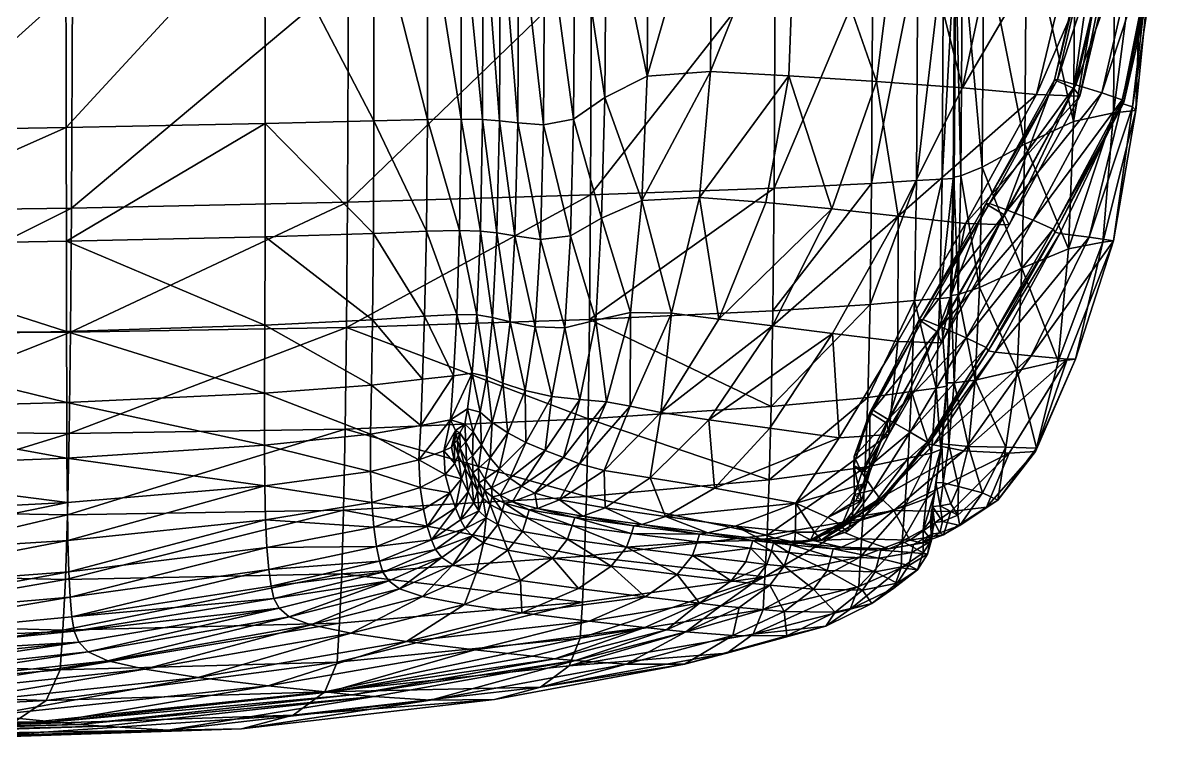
# Model space of a CAD drawing. Header units: centimetres. Extents: x -906 to 906, y -348 to 348.
# Drawn here: x 847.5 to 905.5, y -330 to -294 of the extents above; entities that cross this region are included whole.
import ezdxf

# ---------------------------------------------------------------- set-up
doc = ezdxf.new("R2010")
doc.units = ezdxf.units.CM
doc.layers.add('fabric', color=7, linetype='Continuous', true_color=0x068771)

msp = doc.modelspace()

# ---------------------------------------------------------------- meshes
at = {"layer": 'fabric', "color": 46, "true_color": 0x876e08}
mesh = msp.add_polyface(dxfattribs=at)
corners = [(876.136, -270.522, 161.719), (876.097, -291.143, 161.598), (885.324, -290.783, 159.769), (863.922, -271.325, 163.264), (863.88, -291.616, 163.13), (885.364, -269.985, 159.875), (890.233, -290.541, 158.308), (890.273, -269.618, 158.4), (892.499, -290.394, 156.907), (892.542, -269.387, 156.987), (893.801, -290.317, 155.262), (849.958, -303.292, 163.414), (863.837, -302.983, 162.85), (890.179, -302.046, 158.113), (892.436, -301.905, 156.734), (885.278, -302.277, 159.55), (894.364, -290.283, 153.809), (893.728, -301.834, 155.109), (876.053, -302.617, 161.345), (869.541, -298.812, -295.678), (870.619, -298.837, -295.138), (870.516, -304.438, -295.063), (867.849, -298.832, -296.098), (869.464, -304.409, -295.591), (867.86, -288.124, -296.136), (869.567, -288.079, -295.712), (870.66, -288.077, -295.166), (865.157, -298.905, -296.428), (867.801, -304.449, -296.001), (859.695, -299.035, -296.699), (865.136, -304.554, -296.321), (859.683, -288.403, -296.748), (865.155, -288.226, -296.471), (873.688, -299.106, -291.943), (875.2, -298.822, -289.799), (875.039, -304.681, -289.789), (872.393, -298.994, -293.437), (873.536, -304.856, -291.92), (872.454, -288.145, -293.449), (873.756, -288.205, -291.948), (875.273, -287.872, -289.797), (871.47, -298.901, -294.446), (872.253, -304.683, -293.397), (871.346, -304.536, -294.388), (871.522, -288.101, -294.467), (882.074, -296.423, -269.189), (881.527, -302.751, -269.193), (878.631, -302.896, -280.741), (878.896, -296.654, -280.738), (882.16, -285.349, -269.182), (878.978, -285.624, -280.732), (886.433, -285.515, -244.967), (886.013, -296.646, -244.979), (884.854, -303.009, -244.991), (876.77, -297.729, -286.836), (876.602, -303.783, -286.834), (876.848, -286.739, -286.831), (890.42, -296.929, -200.901), (894.754, -297.248, -144.418), (891.514, -303.686, -144.479), (888.173, -303.329, -200.935), (891.834, -285.722, -200.875)]
mesh.append_faces([[corners[k] for k in face] for face in [(0, 1, 2), (3, 4, 1), (5, 2, 6), (7, 6, 8), (9, 8, 10), (11, 12, 4), (13, 14, 8), (8, 6, 13), (15, 13, 6), (6, 2, 15), (16, 10, 17), (14, 17, 10), (10, 8, 14), (18, 15, 2), (2, 1, 18), (12, 18, 1), (1, 4, 12), (19, 20, 21), (22, 19, 23), (19, 22, 24), (24, 25, 19), (20, 19, 25), (25, 26, 20), (27, 22, 28), (29, 27, 30), (27, 29, 31), (31, 32, 27), (22, 27, 32), (32, 24, 22), (33, 34, 35), (36, 33, 37), (33, 36, 38), (38, 39, 33), (34, 33, 39), (39, 40, 34), (41, 36, 42), (20, 41, 43), (41, 20, 26), (26, 44, 41), (36, 41, 44), (44, 38, 36), (45, 46, 47), (47, 48, 45), (49, 45, 48), (48, 50, 49), (45, 49, 51), (51, 52, 45), (46, 45, 52), (52, 53, 46), (54, 48, 47), (47, 55, 54), (34, 54, 55), (54, 34, 40), (40, 56, 54), (48, 54, 56), (56, 50, 48), (57, 58, 59), (59, 60, 57), (52, 57, 60), (60, 53, 52), (57, 52, 51), (51, 61, 57), (58, 57, 61)]], dxfattribs={"vtx2": -1, "color": 46})
mesh = msp.add_polyface(dxfattribs=at)
corners = [(893.846, -269.258, 155.328), (893.801, -290.317, 155.262), (894.364, -290.283, 153.809), (893.728, -301.834, 155.109), (894.284, -301.802, 153.672), (902.337, -298.499, 113.76), (900.332, -298.934, 137.416), (900.081, -305.339, 137.284), (903.466, -298.384, 80.017), (901.803, -305.001, 113.691), (903.867, -286.798, 80.025), (902.425, -286.908, 113.787), (900.42, -287.357, 137.477), (903.287, -298.202, 39.132), (902.336, -304.924, 79.985), (902.763, -298.038, 4.673), (901.119, -304.741, 39.086), (905.054, -286.529, 4.714), (904.631, -286.653, 39.152), (891.834, -285.722, -200.875), (897.16, -285.955, -144.38), (894.754, -297.248, -144.418), (898.472, -297.579, -82.998), (901.207, -286.194, -82.953), (903.36, -286.27, -34.467), (900.645, -297.67, -34.512), (894.904, -304.054, -83.073), (891.514, -303.686, -144.479), (897.883, -300.077, 148.039), (897.968, -288.522, 148.133), (895.827, -289.69, 151.263), (895.744, -301.222, 151.143), (894.411, -269.195, 153.865), (894.417, -290.261, 152.985), (894.463, -269.164, 153.037), (894.399, -290.225, 152.577), (894.334, -301.777, 152.853), (894.316, -301.738, 152.446), (894.445, -269.125, 152.629), (894.753, -290.146, 152.374), (894.671, -301.664, 152.244), (899.312, -304.343, -13.428), (902.778, -297.854, -13.345), (902.854, -297.978, -9.793), (905.476, -286.483, -9.746), (905.412, -286.4, -13.299), (899.401, -304.498, -9.877), (897.098, -304.132, -34.593), (900.343, -297.271, -16.834), (903.002, -286.011, -16.793), (901.976, -285.725, -15.253), (899.369, -296.838, -15.291), (896.848, -303.616, -16.913), (895.924, -303.07, -15.368), (899.528, -296.827, -15.213), (902.122, -285.717, -15.172), (903.052, -285.894, -15.457), (900.448, -297.095, -15.503), (896.097, -303.056, -15.293), (897.007, -303.392, -15.588), (901.753, -297.498, -15.064), (904.377, -286.163, -15.018), (898.297, -303.898, -15.149)]
mesh.append_faces([[corners[k] for k in face] for face in [(0, 1, 2), (3, 4, 2), (5, 6, 7), (8, 5, 9), (5, 8, 10), (10, 11, 5), (6, 5, 11), (11, 12, 6), (13, 8, 14), (15, 13, 16), (13, 15, 17), (17, 18, 13), (8, 13, 18), (18, 10, 8), (19, 20, 21), (22, 23, 24), (24, 25, 22), (26, 22, 25), (27, 21, 22), (23, 22, 21), (21, 20, 23), (28, 29, 30), (30, 31, 28), (7, 6, 28), (29, 28, 6), (6, 12, 29), (32, 2, 33), (34, 33, 35), (36, 33, 2), (2, 4, 36), (33, 36, 37), (37, 35, 33), (38, 35, 39), (39, 40, 31), (31, 30, 39), (40, 39, 35), (35, 37, 40), (41, 42, 43), (44, 43, 42), (42, 45, 44), (43, 44, 17), (17, 15, 43), (46, 43, 15), (47, 25, 48), (49, 48, 25), (25, 24, 49), (48, 49, 50), (50, 51, 48), (52, 48, 51), (51, 53, 52), (54, 55, 56), (56, 57, 54), (58, 54, 57), (57, 59, 58), (54, 58, 53), (53, 51, 54), (55, 54, 51), (51, 50, 55), (60, 61, 45), (45, 42, 60), (62, 60, 42), (59, 57, 60), (61, 60, 57), (57, 56, 61)]], dxfattribs={"vtx2": -1, "color": 46})
mesh = msp.add_polyface(dxfattribs=at)
corners = [(803.329, -293.25, 111.476), (807.616, -293.205, 137.132), (807.175, -275.436, 137.086), (810.319, -293.173, 148.38), (810.081, -275.369, 148.37), (812.124, -293.141, 151.221), (829.526, -303.4, 161.606), (829.574, -292.907, 161.857), (823.973, -292.985, 159.624), (823.943, -303.252, 159.414), (829.472, -309.27, 161.149), (837.439, -309.526, 162.503), (837.495, -303.46, 163.009), (837.545, -292.69, 163.288), (849.958, -303.292, 163.414), (863.837, -302.983, 162.85), (849.904, -309.518, 162.891), (863.88, -291.616, 163.13), (850.005, -292.195, 163.703), (818.64, -303.151, 156.642), (818.618, -293.06, 156.807), (814.922, -293.103, 154.124), (814.999, -303.061, 154.002), (818.671, -308.654, 156.324), (823.913, -308.922, 159.025), (849.707, -304.951, -296.807), (859.696, -304.722, -296.58), (859.684, -309.16, -296.376), (849.695, -299.23, -296.941), (849.678, -288.67, -296.998), (859.683, -288.403, -296.748), (859.695, -299.035, -296.699), (836.287, -305.181, -296.989), (836.271, -299.471, -297.135), (836.254, -289.063, -297.198), (820.541, -299.739, -297.261), (820.554, -305.351, -297.11), (806.241, -299.96, -297.121), (806.181, -305.463, -296.98), (806.231, -290.147, -297.174), (820.527, -289.615, -297.326), (797.11, -300.063, -296.518), (796.842, -305.518, -296.403), (808.123, -303.121, 137.1), (804.379, -303.153, 111.485), (805.599, -308.465, 111.446), (799.266, -303.229, 71.26), (810.557, -303.094, 148.302), (808.799, -308.4, 136.993), (812.265, -303.043, 151.115), (810.9, -308.346, 148.131), (811.995, -275.327, 151.238), (813.717, -293.091, 151.658), (815.097, -308.416, 153.755), (814.403, -302.943, 152.205), (814.296, -293.083, 152.295), (814.606, -293.059, 151.434), (814.723, -302.876, 151.357), (814.539, -308.158, 152.029), (813.832, -302.94, 151.564), (813.971, -308.093, 151.394), (814.873, -308.008, 151.218)]
mesh.append_faces([[corners[k] for k in face] for face in [(0, 1, 2), (2, 1, 3), (4, 3, 5), (6, 7, 8), (8, 9, 6), (10, 6, 9), (11, 12, 6), (7, 6, 12), (12, 13, 7), (14, 12, 11), (15, 14, 16), (17, 18, 14), (12, 14, 18), (18, 13, 12), (19, 20, 21), (21, 22, 19), (23, 19, 22), (24, 9, 19), (20, 19, 9), (9, 8, 20), (25, 26, 27), (28, 29, 30), (30, 31, 28), (25, 28, 31), (31, 26, 25), (28, 25, 32), (32, 33, 28), (29, 28, 33), (33, 34, 29), (35, 33, 32), (32, 36, 35), (37, 35, 36), (36, 38, 37), (35, 37, 39), (39, 40, 35), (33, 35, 40), (40, 34, 33), (39, 37, 41), (37, 38, 42), (43, 44, 45), (44, 43, 1), (1, 0, 44), (46, 44, 0), (47, 43, 48), (49, 47, 50), (47, 49, 5), (5, 3, 47), (43, 47, 3), (3, 1, 43), (51, 5, 52), (53, 22, 54), (55, 54, 22), (22, 21, 55), (54, 55, 56), (56, 57, 54), (58, 54, 57), (59, 52, 5), (5, 49, 59), (60, 59, 49), (59, 60, 61), (61, 57, 59), (52, 59, 57), (57, 56, 52)]], dxfattribs={"vtx2": -1, "color": 46})
mesh = msp.add_polyface(dxfattribs=at)
corners = [(900.081, -305.339, 137.284), (901.803, -305.001, 113.691), (902.337, -298.499, 113.76), (902.336, -304.924, 79.985), (903.466, -298.384, 80.017), (901.119, -304.741, 39.086), (903.287, -298.202, 39.132), (899.643, -304.563, 4.597), (902.763, -298.038, 4.673), (898.194, -310.703, 39.009), (894.818, -315.485, 36.186), (893.296, -315.183, 3.27), (896.392, -310.517, 4.475), (900.015, -310.868, 79.928), (897.092, -315.604, 79.176), (900.428, -310.87, 113.572), (899.551, -310.976, 137.063), (898.46, -315.347, 136.801), (898.41, -315.505, 113.44), (900.645, -297.67, -34.512), (897.098, -304.132, -34.593), (894.904, -304.054, -83.073), (898.472, -297.579, -82.998), (891.514, -303.686, -144.479), (893.699, -310.057, -34.725), (897.734, -306.3, 147.846), (897.883, -300.077, 148.039), (895.744, -301.222, 151.143), (895.604, -307.269, 150.906), (897.502, -311.449, 147.525), (895.391, -311.932, 150.515), (896.93, -315.289, 147.088), (895.055, -315.254, 149.929), (894.671, -301.664, 152.244), (894.534, -307.627, 151.996), (894.316, -301.738, 152.446), (894.179, -307.679, 152.201), (894.326, -312.069, 151.591), (894.068, -315.164, 150.954), (902.854, -297.978, -9.793), (899.401, -304.498, -9.877), (899.312, -304.343, -13.428), (892.972, -315.048, -13.842), (895.944, -310.282, -13.564), (896.036, -310.449, -10.014), (893.024, -315.15, -10.494), (900.343, -297.271, -16.834), (896.848, -303.616, -16.913), (893.474, -309.497, -17.046), (895.924, -303.07, -15.368), (892.748, -308.89, -15.425), (896.097, -303.056, -15.293), (897.007, -303.392, -15.588), (893.654, -309.255, -15.722), (892.571, -308.905, -15.498), (902.778, -297.854, -13.345), (898.297, -303.898, -15.149), (901.753, -297.498, -15.064), (894.934, -309.802, -15.284)]
mesh.append_faces([[corners[k] for k in face] for face in [(0, 1, 2), (1, 3, 4), (3, 5, 6), (5, 7, 8), (9, 10, 11), (11, 12, 9), (5, 9, 12), (12, 7, 5), (9, 5, 3), (3, 13, 9), (10, 9, 13), (13, 14, 10), (15, 13, 3), (3, 1, 15), (16, 15, 1), (1, 0, 16), (15, 16, 17), (17, 18, 15), (13, 15, 18), (18, 14, 13), (19, 20, 21), (22, 21, 23), (21, 20, 24), (25, 26, 27), (27, 28, 25), (26, 25, 0), (29, 25, 28), (28, 30, 29), (31, 29, 30), (30, 32, 31), (29, 31, 17), (17, 16, 29), (25, 29, 16), (16, 0, 25), (33, 34, 28), (28, 27, 33), (34, 33, 35), (35, 36, 34), (37, 38, 32), (32, 30, 37), (34, 37, 30), (30, 28, 34), (37, 34, 36), (39, 40, 41), (8, 7, 40), (42, 43, 44), (40, 44, 43), (43, 41, 40), (44, 40, 7), (7, 12, 44), (45, 44, 12), (46, 47, 20), (47, 48, 24), (24, 20, 47), (48, 47, 49), (50, 51, 52), (52, 53, 50), (54, 49, 51), (55, 41, 56), (57, 56, 52), (58, 56, 41), (41, 43, 58), (56, 58, 53), (53, 52, 56)]], dxfattribs={"vtx2": -1, "color": 46})
mesh = msp.add_polyface(dxfattribs=at)
corners = [(849.837, -314.606, 162.048), (863.721, -314.392, 161.526), (863.786, -309.288, 162.343), (849.904, -309.518, 162.891), (863.837, -302.983, 162.85), (875.931, -313.865, 160.15), (876.053, -302.617, 161.345), (869.006, -313.916, -294.896), (869.872, -313.363, -294.589), (869.725, -314.144, -294.368), (869.266, -314.452, -294.576), (868.676, -315.479, -294.598), (869.065, -315.3, -294.375), (867.422, -315.934, -294.787), (867.515, -314.208, -295.226), (869.157, -311.709, -295.213), (867.601, -311.884, -295.579), (870.103, -311.572, -294.769), (864.995, -314.642, -295.477), (859.663, -315.195, -295.667), (859.67, -312.576, -296.076), (865.034, -312.181, -295.86), (865.088, -308.898, -296.136), (859.684, -309.16, -296.376), (859.696, -304.722, -296.58), (865.136, -304.554, -296.321), (867.708, -308.715, -295.833), (867.801, -304.449, -296.001), (869.323, -308.624, -295.441), (869.464, -304.409, -295.591), (870.33, -308.64, -294.934), (870.516, -304.438, -295.063), (869.541, -298.812, -295.678), (867.849, -298.832, -296.098), (865.157, -298.905, -296.428), (859.695, -299.035, -296.699), (871.346, -304.536, -294.388), (870.619, -298.837, -295.138), (871.002, -315.83, -291.732), (870.563, -315.203, -293.083), (871.112, -314.063, -293.184), (870.505, -313.535, -294.066), (870.147, -314.517, -293.916), (870.837, -311.738, -294.169), (871.126, -308.777, -294.286), (869.292, -314.639, -294.298), (869.2, -315.074, -294.076), (869.489, -314.572, -294.072), (869.365, -314.954, -293.887), (869.781, -315.035, -293.658), (870.113, -315.729, -292.887), (869.501, -315.342, -293.503)]
mesh.append_faces([[corners[k] for k in face] for face in [(0, 1, 2), (3, 2, 4), (2, 1, 5), (6, 4, 2), (7, 8, 9), (9, 10, 7), (11, 7, 10), (10, 12, 11), (7, 11, 13), (13, 14, 7), (15, 7, 14), (14, 16, 15), (7, 15, 17), (17, 8, 7), (18, 14, 13), (18, 19, 20), (20, 21, 18), (14, 18, 21), (21, 16, 14), (22, 23, 24), (24, 25, 22), (26, 22, 25), (25, 27, 26), (22, 26, 16), (16, 21, 22), (23, 22, 21), (21, 20, 23), (28, 26, 27), (27, 29, 28), (30, 28, 29), (29, 31, 30), (28, 30, 17), (17, 15, 28), (26, 28, 15), (15, 16, 26), (31, 29, 32), (29, 27, 33), (27, 25, 34), (25, 24, 35), (36, 31, 37), (38, 39, 40), (41, 40, 39), (39, 42, 41), (8, 41, 42), (42, 9, 8), (41, 8, 17), (17, 43, 41), (40, 41, 43), (44, 30, 31), (31, 36, 44), (30, 44, 43), (43, 17, 30), (45, 46, 12), (12, 10, 45), (47, 45, 10), (10, 9, 47), (45, 47, 48), (48, 46, 45), (49, 47, 9), (9, 42, 49), (50, 49, 42), (47, 49, 51), (51, 48, 47)]], dxfattribs={"vtx2": -1, "color": 46})
mesh = msp.add_polyface(dxfattribs=at)
corners = [(885.032, -316.942, 157.387), (885.131, -313.257, 158.507), (875.931, -313.865, 160.15), (876, -308.878, 160.887), (885.216, -308.443, 159.151), (863.786, -309.288, 162.343), (890.101, -308.133, 157.758), (889.989, -312.803, 157.184), (890.179, -302.046, 158.113), (885.278, -302.277, 159.55), (876.053, -302.617, 161.345), (875.039, -304.681, -289.789), (873.536, -304.856, -291.92), (873.688, -299.106, -291.943), (872.253, -304.683, -293.397), (872.393, -298.994, -293.437), (871.346, -304.536, -294.388), (871.47, -298.901, -294.446), (876.602, -303.783, -286.834), (875.2, -298.822, -289.799), (875.49, -316.13, -269.205), (874.698, -315.807, -280.745), (876.86, -313.013, -280.744), (878.046, -313.242, -269.201), (879.584, -313.555, -245.029), (876.74, -316.463, -245.056), (873.769, -315.458, -286.818), (872.803, -315.057, -289.733), (874.106, -312.752, -289.748), (875.508, -312.895, -286.822), (876.317, -308.921, -286.829), (874.762, -309.308, -289.769), (878.062, -308.529, -280.742), (878.631, -302.896, -280.741), (880.122, -308.57, -269.197), (881.527, -302.751, -269.193), (882.5, -308.858, -245.007), (884.854, -303.009, -244.991), (871.112, -314.063, -293.184), (871.898, -314.582, -291.797), (871.002, -315.83, -291.732), (871.635, -312.073, -293.246), (872.769, -312.445, -291.831), (870.837, -311.738, -294.169), (872.008, -308.994, -293.325), (871.126, -308.777, -294.286), (873.273, -309.252, -291.877), (888.544, -314.834, -78.031), (885.058, -314.346, -143.374), (888.208, -309.587, -144.573), (881.997, -313.921, -201.063), (879.042, -316.842, -201.161), (885.203, -309.205, -200.989), (888.173, -303.329, -200.935)]
mesh.append_faces([[corners[k] for k in face] for face in [(0, 1, 2), (3, 2, 1), (1, 4, 3), (2, 3, 5), (6, 4, 1), (7, 1, 0), (8, 9, 4), (5, 3, 10), (9, 10, 3), (3, 4, 9), (11, 12, 13), (12, 14, 15), (14, 16, 17), (18, 11, 19), (20, 21, 22), (22, 23, 20), (23, 24, 25), (26, 27, 28), (28, 29, 26), (21, 26, 29), (29, 22, 21), (30, 31, 11), (11, 18, 30), (32, 30, 18), (18, 33, 32), (30, 32, 22), (22, 29, 30), (31, 30, 29), (29, 28, 31), (34, 32, 33), (33, 35, 34), (36, 34, 35), (35, 37, 36), (34, 36, 24), (24, 23, 34), (32, 34, 23), (23, 22, 32), (38, 39, 40), (39, 38, 41), (41, 42, 39), (27, 39, 42), (42, 28, 27), (43, 41, 38), (44, 45, 16), (16, 14, 44), (45, 44, 41), (41, 43, 45), (46, 44, 14), (14, 12, 46), (31, 46, 12), (12, 11, 31), (46, 31, 28), (28, 42, 46), (44, 46, 42), (42, 41, 44), (47, 48, 49), (24, 50, 51), (50, 52, 49), (49, 48, 50), (52, 50, 24), (24, 36, 52), (53, 52, 36), (36, 37, 53)]], dxfattribs={"vtx2": -1, "color": 46})
mesh = msp.add_polyface(dxfattribs=at)
corners = [(893.424, -312.332, 154.371), (893.195, -315.592, 153.573), (893.665, -315.416, 152.318), (893.937, -312.235, 153.007), (893.609, -307.831, 154.827), (894.149, -307.778, 153.417), (892.338, -307.934, 156.415), (892.191, -312.497, 155.899), (892.017, -315.856, 154.973), (889.989, -312.803, 157.184), (890.101, -308.133, 157.758), (885.131, -313.257, 158.507), (889.859, -316.306, 156.161), (885.216, -308.443, 159.151), (890.179, -302.046, 158.113), (892.436, -301.905, 156.734), (893.728, -301.834, 155.109), (894.284, -301.802, 153.672), (891.492, -309.979, -83.193), (888.208, -309.587, -144.573), (891.514, -303.686, -144.479), (894.904, -304.054, -83.073), (893.699, -310.057, -34.725), (891.046, -314.661, -33.566), (888.544, -314.834, -78.031), (885.203, -309.205, -200.989), (888.173, -303.329, -200.935), (893.978, -312.134, 152.215), (894.195, -307.728, 152.608), (893.703, -315.234, 151.569), (893.705, -315.124, 151.167), (893.968, -312.067, 151.806), (894.179, -307.679, 152.201), (894.334, -301.777, 152.853), (894.316, -301.738, 152.446), (894.326, -312.069, 151.591), (894.068, -315.164, 150.954), (896.036, -310.449, -10.014), (893.024, -315.15, -10.494), (892.972, -315.048, -13.842), (896.392, -310.517, 4.475), (893.296, -315.183, 3.27), (890.066, -316.609, -17.803), (890.965, -314.099, -17.315), (890.094, -313.553, -15.835), (893.474, -309.497, -17.046), (895.924, -303.07, -15.368), (892.571, -308.905, -15.498), (889.302, -315.772, -16.143), (890.234, -313.43, -15.683), (891.007, -313.906, -15.965), (892.748, -308.89, -15.425), (893.654, -309.255, -15.722), (896.097, -303.056, -15.293), (889.687, -316.57, -16.379), (892.11, -314.539, -15.508), (894.934, -309.802, -15.284), (895.944, -310.282, -13.564)]
mesh.append_faces([[corners[k] for k in face] for face in [(0, 1, 2), (2, 3, 0), (4, 0, 3), (3, 5, 4), (0, 4, 6), (6, 7, 0), (1, 0, 7), (7, 8, 1), (9, 7, 6), (6, 10, 9), (11, 9, 10), (7, 9, 12), (12, 8, 7), (13, 10, 14), (15, 14, 10), (10, 6, 15), (16, 15, 6), (6, 4, 16), (17, 16, 4), (4, 5, 17), (18, 19, 20), (20, 21, 18), (22, 18, 21), (18, 22, 23), (23, 24, 18), (19, 18, 24), (25, 26, 20), (20, 19, 25), (27, 28, 5), (5, 3, 27), (29, 27, 3), (3, 2, 29), (27, 29, 30), (30, 31, 27), (28, 27, 31), (31, 32, 28), (28, 33, 17), (17, 5, 28), (33, 28, 32), (32, 34, 33), (32, 31, 35), (36, 35, 31), (31, 30, 36), (37, 38, 39), (40, 41, 38), (42, 43, 44), (45, 43, 23), (23, 22, 45), (46, 47, 45), (43, 45, 47), (47, 44, 43), (48, 49, 50), (44, 49, 48), (49, 51, 52), (52, 50, 49), (51, 49, 44), (44, 47, 51), (53, 51, 47), (54, 50, 55), (55, 56, 57), (57, 39, 55), (56, 55, 50), (50, 52, 56)]], dxfattribs={"vtx2": -1, "color": 46})
mesh = msp.add_polyface(dxfattribs=at)
corners = [(818.656, -316.077, 154.798), (815.271, -315.235, 152.81), (815.152, -316.514, 152.133), (818.713, -312.949, 155.804), (823.88, -313.433, 158.396), (823.913, -308.922, 159.025), (818.671, -308.654, 156.324), (815.22, -312.505, 153.354), (815.097, -308.416, 153.755), (823.81, -316.92, 157.281), (863.786, -309.288, 162.343), (849.904, -309.518, 162.891), (849.837, -314.606, 162.048), (837.369, -314.488, 161.687), (837.439, -309.526, 162.503), (837.282, -318.485, 160.333), (863.721, -314.392, 161.526), (849.754, -318.702, 160.658), (829.407, -314.021, 160.413), (829.472, -309.27, 161.149), (829.327, -317.807, 159.167), (823.943, -303.252, 159.414), (829.526, -303.4, 161.606), (849.958, -303.292, 163.414), (814.999, -303.061, 154.002), (818.64, -303.151, 156.642), (849.735, -315.84, -295.815), (859.663, -315.195, -295.667), (859.675, -317.243, -295.139), (836.338, -316.359, -295.934), (836.32, -313.427, -296.388), (849.724, -313.044, -296.25), (859.67, -312.576, -296.076), (806.192, -313.473, -296.416), (820.584, -313.564, -296.496), (820.599, -316.531, -296.034), (806.181, -305.463, -296.98), (820.554, -305.351, -297.11), (820.569, -309.899, -296.855), (836.304, -309.767, -296.74), (836.287, -305.181, -296.989), (805.983, -309.999, -296.723), (849.716, -309.485, -296.579), (849.707, -304.951, -296.807), (859.684, -309.16, -296.376), (814.768, -314.537, 151.542), (814.539, -315.622, 151.496), (815.24, -314.305, 150.205), (814.631, -315.496, 150.193), (814.714, -312.036, 151.764), (814.539, -308.158, 152.029), (814.873, -308.008, 151.218), (815.064, -311.736, 151.032), (814.403, -302.943, 152.205), (814.723, -302.876, 151.357), (814.248, -315.477, 147.221), (814.651, -314.754, 147.007), (814.12, -314.043, 150.023), (814.136, -311.802, 151.155)]
mesh.append_faces([[corners[k] for k in face] for face in [(0, 1, 2), (3, 4, 5), (5, 6, 3), (7, 3, 6), (6, 8, 7), (3, 7, 1), (1, 0, 3), (4, 3, 0), (0, 9, 4), (10, 11, 12), (13, 12, 11), (11, 14, 13), (12, 13, 15), (16, 12, 17), (18, 13, 14), (14, 19, 18), (4, 18, 19), (19, 5, 4), (18, 4, 9), (13, 18, 20), (21, 5, 19), (22, 19, 14), (14, 11, 23), (24, 8, 6), (25, 6, 5), (26, 27, 28), (26, 29, 30), (30, 31, 26), (27, 26, 31), (31, 32, 27), (33, 34, 35), (29, 35, 34), (34, 30, 29), (36, 37, 38), (39, 38, 37), (37, 40, 39), (38, 39, 30), (30, 34, 38), (41, 38, 34), (42, 39, 40), (40, 43, 42), (44, 42, 43), (42, 44, 32), (32, 31, 42), (39, 42, 31), (31, 30, 39), (45, 46, 2), (2, 1, 45), (46, 45, 47), (47, 48, 46), (49, 45, 1), (1, 7, 49), (50, 49, 7), (7, 8, 50), (49, 50, 51), (51, 52, 49), (45, 49, 52), (52, 47, 45), (53, 50, 8), (54, 51, 50), (55, 48, 47), (47, 56, 55), (56, 47, 57), (47, 52, 58)]], dxfattribs={"vtx2": -1, "color": 46})
mesh = msp.add_polyface(dxfattribs=at)
corners = [(884.925, -319.72, 155.562), (885.032, -316.942, 157.387), (875.847, -317.768, 158.903), (889.73, -318.889, 154.461), (884.818, -321.814, 152.799), (889.859, -316.306, 156.161), (889.989, -312.803, 157.184), (889.595, -319.908, 34.152), (887.248, -319.977, -0.802), (888.286, -319.36, -2.314), (891.298, -318.483, 27.901), (889.055, -318.862, -7.052), (887.101, -319.959, -15.365), (886.3, -320.063, -15.418), (886.355, -319.565, -29.342), (885.325, -319.871, -33.385), (887.31, -319.573, -23.325), (887.642, -319.967, -17.128), (888.706, -319.329, -13.265), (888.97, -319.539, -15.356), (882.287, -317.358, -139.551), (879.042, -316.842, -201.161), (881.997, -313.921, -201.063), (885.058, -314.346, -143.374), (888.658, -320.325, 36.234), (886.534, -320.123, -0.305), (879.823, -318.771, -143.68), (883.326, -319.267, -78.371), (881.944, -319.593, -83.748), (884.613, -319.911, -34.74), (884.205, -319.982, -34.778), (881.536, -319.661, -83.78), (878.634, -319.179, -145.058), (890.63, -317.918, -11.61), (890.64, -317.842, -0.055), (889.279, -316.222, -16.532), (889.32, -317.665, -16.994), (889.673, -317.992, -18.148), (889.302, -315.772, -16.143), (889.687, -316.57, -16.379), (890.094, -313.553, -15.835), (881.415, -320.054, -83.861), (884.088, -320.376, -34.868), (885.664, -320.037, -15.445), (885.256, -320.108, -15.484), (886.368, -318.102, -62.26), (887.987, -318.825, -29.914), (888.544, -314.834, -78.031), (891.046, -314.661, -33.566), (889.737, -317.16, -29.773), (889.386, -317.998, -23.699), (888.683, -319.211, -17.99), (889.196, -318.878, -16.6), (890.697, -318.016, -14.349), (890.267, -317.443, -15.86)]
mesh.append_faces([[corners[k] for k in face] for face in [(0, 1, 2), (3, 0, 4), (0, 3, 5), (5, 1, 0), (1, 5, 6), (7, 8, 9), (10, 9, 11), (12, 9, 8), (8, 13, 12), (14, 12, 13), (13, 15, 14), (12, 14, 16), (16, 17, 12), (18, 12, 17), (17, 19, 18), (12, 18, 11), (11, 9, 12), (20, 21, 22), (22, 23, 20), (24, 25, 8), (8, 7, 24), (26, 27, 28), (29, 28, 27), (27, 15, 29), (28, 29, 30), (30, 31, 28), (32, 28, 31), (33, 18, 19), (34, 11, 18), (35, 36, 37), (35, 38, 39), (39, 36, 35), (38, 35, 40), (41, 31, 30), (30, 42, 41), (43, 44, 30), (30, 29, 43), (13, 43, 29), (29, 15, 13), (43, 13, 8), (8, 25, 43), (44, 43, 25), (45, 46, 16), (16, 14, 45), (27, 45, 14), (14, 15, 27), (45, 27, 26), (26, 20, 45), (47, 45, 20), (20, 23, 47), (45, 47, 48), (48, 49, 45), (46, 45, 49), (49, 50, 46), (51, 37, 36), (36, 52, 51), (17, 51, 52), (52, 19, 17), (51, 17, 16), (16, 46, 51), (37, 51, 46), (46, 50, 37), (53, 19, 52), (54, 52, 36)]], dxfattribs={"vtx2": -1, "color": 46})
mesh = msp.add_polyface(dxfattribs=at)
corners = [(875.751, -320.779, 156.916), (875.847, -317.768, 158.903), (863.642, -318.461, 160.172), (875.931, -313.865, 160.15), (885.032, -316.942, 157.387), (863.721, -314.392, 161.526), (875.49, -316.13, -269.205), (876.74, -316.463, -245.056), (874.495, -317.949, -245.074), (873.254, -317.604, -269.198), (874.698, -315.807, -280.745), (872.579, -317.255, -280.732), (878.046, -313.242, -269.201), (873.769, -315.458, -286.818), (871.994, -316.854, -286.794), (872.803, -315.057, -289.733), (871.475, -316.385, -289.692), (871.898, -314.582, -291.797), (871.002, -315.83, -291.732), (879.042, -316.842, -201.161), (882.287, -317.358, -139.551), (879.823, -318.771, -143.68), (876.782, -318.335, -201.241), (879.584, -313.555, -245.029), (871.616, -318.499, -269.172), (872.857, -318.843, -245.08), (872.63, -319.528, -245.116), (871.398, -319.176, -269.203), (871.01, -318.177, -280.689), (870.803, -318.839, -280.737), (871.113, -317.791, -280.657), (871.729, -318.109, -269.152), (872.974, -318.451, -245.06), (875.136, -319.228, -201.312), (875.256, -318.836, -201.273), (870.637, -317.86, -286.73), (870.444, -318.498, -286.8), (870.367, -317.481, -289.597), (870.429, -317.093, -289.532), (870.718, -317.472, -286.684), (872.137, -318.038, -269.171), (871.511, -317.7, -280.687), (873.38, -318.382, -245.067), (871.074, -317.331, -286.728), (870.741, -316.896, -289.594), (870.563, -315.203, -293.083), (870.427, -316.356, -291.59), (881.944, -319.593, -83.748), (878.634, -319.179, -145.058), (875.662, -318.769, -201.264), (878.226, -319.246, -145.082)]
mesh.append_faces([[corners[k] for k in face] for face in [(0, 1, 2), (3, 1, 4), (1, 3, 5), (6, 7, 8), (8, 9, 6), (10, 6, 9), (9, 11, 10), (7, 6, 12), (13, 10, 11), (11, 14, 13), (15, 13, 14), (14, 16, 15), (17, 15, 16), (16, 18, 17), (19, 20, 21), (21, 22, 19), (7, 19, 22), (22, 8, 7), (19, 7, 23), (24, 25, 26), (26, 27, 24), (28, 24, 27), (27, 29, 28), (24, 28, 30), (30, 31, 24), (25, 24, 31), (31, 32, 25), (33, 25, 32), (32, 34, 33), (35, 28, 29), (29, 36, 35), (37, 35, 36), (38, 39, 35), (28, 35, 39), (39, 30, 28), (40, 41, 11), (11, 9, 40), (42, 40, 9), (9, 8, 42), (40, 42, 32), (32, 31, 40), (41, 40, 31), (31, 30, 41), (43, 44, 16), (16, 14, 43), (41, 43, 14), (14, 11, 41), (43, 41, 30), (30, 39, 43), (44, 43, 39), (39, 38, 44), (45, 18, 46), (44, 46, 18), (18, 16, 44), (46, 44, 38), (47, 48, 21), (49, 42, 8), (8, 22, 49), (48, 49, 22), (22, 21, 48), (49, 48, 50), (50, 34, 49), (42, 49, 34), (34, 32, 42)]], dxfattribs={"vtx2": -1, "color": 46})
mesh = msp.add_polyface(dxfattribs=at)
corners = [(821.224, -327.527, -269.598), (820.936, -326.985, -281.225), (836.815, -326.514, -281.126), (837.207, -327.041, -269.509), (821.858, -328.004, -246.959), (838.062, -327.509, -246.312), (839.65, -327.945, -205.443), (823.042, -328.443, -207.787), (842.166, -328.364, -152.56), (825.291, -328.862, -156.814), (845.806, -328.781, -93.326), (829.119, -329.279, -98.771), (849.029, -329.101, -45.433), (832.663, -329.599, -51.517), (839.47, -330.003, 26.319), (825.55, -329.507, 22.711), (821, -329.314, -21.615), (835.572, -329.808, -15.964), (843.872, -329.933, 75.612), (830.666, -329.444, 74.155), (822.236, -327.976, 73.148), (825.959, -327.354, 112.565), (828.101, -326.282, 138.316), (822.974, -324.415, 137.586), (834.114, -328.758, 113.104), (836.117, -327.592, 138.868), (846.901, -329.226, 113.587), (848.694, -328.028, 139.079), (828.934, -324.893, 150.07), (829.095, -323.09, 154.225), (823.921, -321.626, 152.822), (823.866, -323.217, 149.027), (836.895, -326.089, 150.757), (837.048, -324.145, 155.096), (849.393, -326.487, 150.922), (836.614, -325.901, -287.256), (820.789, -326.353, -287.36), (820.724, -325.517, -290.321), (836.521, -325.095, -290.215), (836.41, -322.564, -293.755), (836.38, -320.824, -294.711), (849.784, -319.985, -294.603), (836.358, -318.759, -295.374), (849.754, -318.083, -295.268), (820.679, -324.367, -292.422), (836.456, -323.985, -292.319), (820.649, -322.897, -293.855), (820.629, -321.104, -294.808), (820.615, -318.984, -295.471), (829.224, -320.779, 157.181), (823.672, -319.518, 155.438), (837.176, -321.657, 158.212), (837.282, -318.485, 160.333), (829.327, -317.807, 159.167), (823.81, -316.92, 157.281), (829.407, -314.021, 160.413), (837.369, -314.488, 161.687), (836.338, -316.359, -295.934), (820.599, -316.531, -296.034), (817.728, -329.105, -57.561), (834.058, -329.724, -32.912), (850.298, -329.226, -26.576), (851.575, -329.311, -10.278), (819.25, -329.23, -39.205)]
mesh.append_faces([[corners[k] for k in face] for face in [(0, 1, 2), (2, 3, 0), (4, 0, 3), (3, 5, 4), (6, 7, 4), (4, 5, 6), (7, 6, 8), (8, 9, 7), (10, 11, 9), (9, 8, 10), (12, 13, 11), (14, 15, 16), (16, 17, 14), (15, 14, 18), (18, 19, 15), (15, 19, 20), (21, 22, 23), (21, 20, 19), (19, 24, 21), (22, 21, 24), (24, 25, 22), (26, 24, 19), (19, 18, 26), (27, 25, 24), (28, 29, 30), (30, 31, 28), (22, 28, 31), (28, 22, 25), (25, 32, 28), (29, 28, 32), (32, 33, 29), (34, 32, 25), (35, 36, 37), (37, 38, 35), (36, 35, 2), (2, 1, 36), (39, 40, 41), (40, 42, 43), (44, 45, 38), (38, 37, 44), (45, 44, 46), (46, 39, 45), (47, 40, 39), (39, 46, 47), (40, 47, 48), (48, 42, 40), (49, 50, 30), (30, 29, 49), (51, 49, 29), (29, 33, 51), (49, 51, 52), (52, 53, 49), (50, 49, 53), (53, 54, 50), (54, 53, 55), (53, 52, 56), (43, 42, 57), (58, 57, 42), (42, 48, 58), (59, 13, 60), (61, 60, 13), (62, 17, 60), (63, 60, 17)]], dxfattribs={"vtx2": -1, "color": 46})
mesh = msp.add_polyface(dxfattribs=at)
corners = [(891.47, -322.123, 113.272), (889.725, -322.485, 78.961), (890.359, -321.56, 79.028), (892.042, -321.246, 113.236), (892.484, -321.458, 136.64), (892.985, -320.673, 136.458), (891.292, -322.385, 136.905), (890.182, -323.157, 113.34), (889.097, -323.431, 137.294), (892.764, -320.602, 146.936), (892.765, -319.442, 150.149), (891.71, -320.021, 151.009), (891.664, -321.365, 147.482), (889.54, -322.291, 148.11), (889.617, -320.801, 151.854), (891.843, -318.275, 153.425), (889.73, -318.889, 154.461), (892.017, -315.856, 154.973), (889.859, -316.306, 156.161), (892.942, -317.867, 152.263), (893.195, -315.592, 153.573), (891.298, -318.483, 27.901), (894.161, -318.521, 77.06), (892.101, -319.972, 78.588), (889.595, -319.908, 34.152), (888.286, -319.36, -2.314), (889.055, -318.862, -7.052), (890.64, -317.842, -0.055), (894.818, -315.485, 36.186), (888.144, -320.798, 36.157), (890.537, -320.877, 79.067), (888.252, -320.4, 36.214), (890.638, -320.477, 79.086), (892.193, -320.581, 113.203), (892.289, -320.183, 113.187), (893.104, -320.052, 136.318), (891.044, -320.4, 79.095), (888.658, -320.325, 36.234), (892.697, -320.106, 113.201), (893.192, -319.669, 136.24), (888.97, -319.539, -15.356), (890.697, -318.016, -14.349), (890.63, -317.918, -11.61), (893.024, -315.15, -10.494), (892.972, -315.048, -13.842), (893.296, -315.183, 3.27), (888.706, -319.329, -13.265), (890.066, -316.609, -17.803), (889.673, -317.992, -18.148), (889.386, -317.998, -23.699), (889.737, -317.16, -29.773), (890.965, -314.099, -17.315), (891.046, -314.661, -33.566), (890.094, -313.553, -15.835), (889.279, -316.222, -16.532), (891.007, -313.906, -15.965), (889.687, -316.57, -16.379), (889.302, -315.772, -16.143), (890.267, -317.443, -15.86), (892.11, -314.539, -15.508), (889.196, -318.878, -16.6), (889.32, -317.665, -16.994)]
mesh.append_faces([[corners[k] for k in face] for face in [(0, 1, 2), (2, 3, 0), (4, 0, 3), (3, 5, 4), (0, 4, 6), (6, 7, 0), (1, 0, 7), (7, 6, 8), (9, 4, 5), (9, 10, 11), (11, 12, 9), (4, 9, 12), (12, 6, 4), (13, 12, 11), (11, 14, 13), (12, 13, 8), (8, 6, 12), (15, 16, 14), (14, 11, 15), (16, 15, 17), (17, 18, 16), (19, 15, 11), (11, 10, 19), (15, 19, 20), (20, 17, 15), (21, 22, 23), (23, 24, 21), (25, 21, 24), (26, 27, 21), (28, 21, 27), (29, 30, 2), (31, 32, 30), (5, 3, 33), (30, 33, 3), (3, 2, 30), (33, 30, 32), (32, 34, 33), (35, 33, 34), (36, 37, 24), (24, 23, 36), (37, 36, 32), (38, 36, 23), (39, 34, 38), (36, 38, 34), (34, 32, 36), (40, 41, 42), (43, 42, 41), (41, 44, 43), (42, 43, 45), (45, 27, 42), (46, 42, 27), (47, 48, 49), (49, 50, 47), (51, 47, 50), (50, 52, 51), (53, 54, 47), (48, 47, 54), (55, 56, 57), (58, 59, 44), (44, 41, 58), (60, 58, 41), (61, 56, 58), (59, 58, 56)]], dxfattribs={"vtx2": -1, "color": 46})
mesh = msp.add_polyface(dxfattribs=at)
corners = [(829.119, -329.279, -98.771), (845.806, -328.781, -93.326), (849.029, -329.101, -45.433), (854.819, -329.505, 29.937), (839.47, -330.003, 26.319), (835.572, -329.808, -15.964), (851.575, -329.311, -10.278), (858.507, -329.443, 77.008), (843.872, -329.933, 75.612), (861.112, -328.757, 113.876), (846.901, -329.226, 113.587), (862.694, -327.592, 138.938), (848.694, -328.028, 139.079), (834.114, -328.758, 113.104), (853.643, -326.451, -203.902), (851.795, -326.024, -245.866), (861.995, -324.227, -245.566), (856.331, -326.87, -149.784), (842.166, -328.364, -152.56), (839.65, -327.945, -205.443), (838.062, -327.509, -246.312), (850.798, -325.583, -269.409), (850.337, -325.099, -281.003), (860.402, -323.383, -280.89), (860.908, -323.816, -269.319), (837.207, -327.041, -269.509), (836.815, -326.514, -281.126), (859.848, -327.287, -89.777), (836.117, -327.592, 138.868), (849.393, -326.487, 150.922), (863.311, -326.089, 150.594), (863.438, -324.145, 154.934), (849.534, -324.497, 155.323), (836.895, -326.089, 150.757), (837.048, -324.145, 155.096), (850.098, -324.547, -287.122), (836.614, -325.901, -287.256), (836.521, -325.095, -290.215), (849.983, -323.827, -290.079), (860.134, -322.901, -286.993), (859.996, -322.283, -289.945), (849.784, -319.985, -294.603), (849.754, -318.083, -295.268), (859.675, -317.243, -295.139), (859.717, -318.947, -294.479), (849.83, -321.564, -293.638), (859.785, -320.335, -293.511), (836.41, -322.564, -293.755), (836.38, -320.824, -294.711), (849.895, -322.839, -292.19), (859.879, -321.437, -292.058), (836.456, -323.985, -292.319), (849.653, -321.95, 158.492), (837.176, -321.657, 158.212), (863.548, -321.657, 158.051), (863.642, -318.461, 160.172), (849.754, -318.702, 160.658), (837.282, -318.485, 160.333), (849.837, -314.606, 162.048), (849.735, -315.84, -295.815), (836.338, -316.359, -295.934), (832.663, -329.599, -51.517), (850.298, -329.226, -26.576), (834.058, -329.724, -32.912), (864.052, -327.732, -22.45), (865.175, -327.816, -6.581)]
mesh.append_faces([[corners[k] for k in face] for face in [(0, 1, 2), (3, 4, 5), (5, 6, 3), (4, 3, 7), (7, 8, 4), (9, 10, 8), (8, 7, 9), (10, 9, 11), (11, 12, 10), (13, 10, 12), (14, 15, 16), (14, 17, 18), (18, 19, 14), (15, 14, 19), (19, 20, 15), (21, 22, 23), (15, 21, 24), (21, 15, 20), (20, 25, 21), (22, 21, 25), (25, 26, 22), (2, 1, 27), (17, 27, 1), (1, 18, 17), (28, 12, 29), (30, 29, 12), (31, 32, 29), (33, 29, 32), (32, 34, 33), (35, 36, 37), (37, 38, 35), (39, 35, 38), (38, 40, 39), (35, 39, 23), (23, 22, 35), (36, 35, 22), (22, 26, 36), (41, 42, 43), (43, 44, 41), (45, 41, 44), (44, 46, 45), (41, 45, 47), (42, 41, 48), (49, 45, 46), (46, 50, 49), (38, 49, 50), (50, 40, 38), (49, 38, 37), (37, 51, 49), (45, 49, 51), (51, 47, 45), (52, 53, 34), (34, 32, 52), (54, 52, 32), (55, 56, 52), (53, 52, 56), (56, 57, 53), (57, 56, 58), (43, 42, 59), (60, 59, 42), (61, 2, 62), (63, 62, 6), (64, 62, 2), (65, 6, 62)]], dxfattribs={"vtx2": -1, "color": 46})
mesh = msp.add_polyface(dxfattribs=at)
corners = [(868.051, -319.951, -289.781), (869.523, -318.941, -289.746), (869.755, -319.389, -286.831), (870.444, -318.498, -286.8), (870.187, -318.087, -289.699), (870.803, -318.839, -280.737), (870.095, -319.756, -280.758), (868.251, -320.444, -286.856), (865.05, -318.069, -294.334), (859.717, -318.947, -294.479), (859.675, -317.243, -295.139), (864.993, -316.524, -294.973), (867.489, -317.319, -294.192), (867.422, -315.934, -294.787), (867.651, -318.418, -293.273), (865.153, -319.31, -293.384), (859.785, -320.335, -293.511), (868.739, -316.667, -294.079), (868.676, -315.479, -294.598), (869.232, -316.122, -293.925), (869.065, -315.3, -294.375), (869.573, -316.881, -293.091), (869, -317.587, -293.197), (869.267, -318.342, -291.81), (869.894, -317.542, -291.739), (867.845, -319.286, -291.861), (865.289, -320.285, -291.946), (849.754, -318.702, 160.658), (863.642, -318.461, 160.172), (863.721, -314.392, 161.526), (875.847, -317.768, 158.903), (864.995, -314.642, -295.477), (859.663, -315.195, -295.667), (870.367, -317.481, -289.597), (870.637, -317.86, -286.73), (870.429, -317.093, -289.532), (869.402, -315.692, -293.663), (869.743, -316.367, -292.891), (869.2, -315.074, -294.076), (869.365, -314.954, -293.887), (869.501, -315.342, -293.503), (869.82, -315.999, -292.766), (870.067, -316.973, -291.593), (870.129, -316.592, -291.501), (870.427, -316.356, -291.59), (870.113, -315.729, -292.887), (870.563, -315.203, -293.083), (870.147, -314.517, -293.916), (869.781, -315.035, -293.658)]
mesh.append_faces([[corners[k] for k in face] for face in [(0, 1, 2), (3, 2, 1), (1, 4, 3), (2, 3, 5), (5, 6, 2), (7, 2, 6), (8, 9, 10), (10, 11, 8), (12, 8, 11), (11, 13, 12), (8, 12, 14), (14, 15, 8), (9, 8, 15), (15, 16, 9), (17, 12, 13), (13, 18, 17), (19, 17, 18), (18, 20, 19), (17, 19, 21), (21, 22, 17), (12, 17, 22), (22, 14, 12), (23, 22, 21), (21, 24, 23), (1, 23, 24), (24, 4, 1), (23, 1, 0), (0, 25, 23), (22, 23, 25), (25, 14, 22), (26, 25, 0), (25, 26, 15), (15, 14, 25), (27, 28, 29), (29, 28, 30), (13, 11, 31), (32, 31, 11), (11, 10, 32), (3, 4, 33), (34, 33, 35), (36, 37, 21), (21, 19, 36), (38, 36, 19), (19, 20, 38), (36, 38, 39), (39, 40, 36), (37, 36, 40), (40, 41, 37), (42, 33, 4), (4, 24, 42), (37, 42, 24), (24, 21, 37), (42, 37, 41), (41, 43, 42), (33, 42, 43), (43, 35, 33), (44, 45, 46), (35, 43, 44), (45, 44, 43), (43, 41, 45), (47, 46, 45), (48, 45, 41), (41, 40, 48)]], dxfattribs={"vtx2": -1, "color": 46})
mesh = msp.add_polyface(dxfattribs=at)
corners = [(892.985, -320.673, 136.458), (893.184, -319.968, 146.492), (892.764, -320.602, 146.936), (892.765, -319.442, 150.149), (893.138, -318.981, 149.395), (893.349, -317.564, 151.225), (892.942, -317.867, 152.263), (893.665, -315.416, 152.318), (893.195, -315.592, 153.573), (890.64, -317.842, -0.055), (893.296, -315.183, 3.27), (894.818, -315.485, 36.186), (891.298, -318.483, 27.901), (897.092, -315.604, 79.176), (894.161, -318.521, 77.06), (895.948, -318.306, 113.329), (898.41, -315.505, 113.44), (896.525, -317.956, 136.546), (898.46, -315.347, 136.801), (894.616, -319.23, 136.344), (893.792, -319.698, 113.247), (892.101, -319.972, 78.588), (895.761, -317.588, 146.547), (896.93, -315.289, 147.088), (895.055, -315.254, 149.929), (894.549, -317.275, 149.11), (894.521, -318.712, 146.095), (894.165, -318.135, 148.012), (892.193, -320.581, 113.203), (893.104, -320.052, 136.318), (892.289, -320.183, 113.187), (893.192, -319.669, 136.24), (893.264, -319.43, 146.163), (893.187, -318.555, 148.868), (893.337, -319.085, 145.968), (893.239, -318.273, 148.556), (893.386, -317.265, 150.561), (893.703, -315.234, 151.569), (893.412, -317.072, 150.186), (893.705, -315.124, 151.167), (892.697, -320.106, 113.201), (893.6, -319.598, 136.246), (893.735, -319.029, 145.924), (893.621, -318.244, 148.443), (893.783, -317.089, 150.013), (894.068, -315.164, 150.954)]
mesh.append_faces([[corners[k] for k in face] for face in [(0, 1, 2), (3, 2, 1), (1, 4, 3), (5, 6, 3), (3, 4, 5), (6, 5, 7), (7, 8, 6), (9, 10, 11), (12, 11, 13), (13, 14, 12), (15, 14, 13), (13, 16, 15), (17, 15, 16), (16, 18, 17), (15, 17, 19), (19, 20, 15), (14, 15, 20), (20, 21, 14), (22, 23, 24), (24, 25, 22), (26, 22, 25), (25, 27, 26), (22, 26, 19), (19, 17, 22), (23, 22, 17), (17, 18, 23), (28, 29, 0), (30, 31, 29), (32, 33, 4), (4, 1, 32), (29, 32, 1), (1, 0, 29), (32, 29, 31), (31, 34, 32), (33, 32, 34), (34, 35, 33), (36, 37, 7), (7, 5, 36), (33, 36, 5), (5, 4, 33), (36, 33, 35), (35, 38, 36), (37, 36, 38), (38, 39, 37), (21, 20, 40), (41, 40, 20), (20, 19, 41), (40, 41, 31), (42, 41, 19), (19, 26, 42), (43, 42, 26), (26, 27, 43), (42, 43, 35), (35, 34, 42), (41, 42, 34), (34, 31, 41), (44, 43, 27), (27, 25, 44), (45, 44, 25), (25, 24, 45), (44, 45, 39), (39, 38, 44), (43, 44, 38), (38, 35, 43)]], dxfattribs={"vtx2": -1, "color": 46})
mesh = msp.add_polyface(dxfattribs=at)
corners = [(870.677, -320.109, -269.217), (870.095, -319.756, -280.758), (870.803, -318.839, -280.737), (871.398, -319.176, -269.203), (871.894, -320.471, -245.157), (872.63, -319.528, -245.116), (870.325, -321.588, -245.23), (874.137, -320.864, -201.527), (874.898, -319.915, -201.393), (877.084, -321.275, -145.522), (877.86, -320.323, -145.282), (875.441, -322.403, -145.982), (872.523, -321.989, -201.782), (869.723, -323.202, -202.225), (872.592, -323.619, -146.779), (880.413, -321.692, -84.337), (881.176, -320.74, -84.032), (881.526, -323.139, -36.053), (878.79, -322.819, -84.924), (879.873, -324.48, -17.994), (880.833, -324.565, -2.592), (875.29, -326.008, -4.232), (874.262, -325.923, -19.825), (878.772, -324.354, -37.19), (873.126, -325.797, -38.948), (877.849, -326.204, 33.748), (867.999, -328.012, 32.273), (871.223, -327.972, 77.837), (880.775, -326.192, 78.307), (883.209, -324.762, 34.78), (873.544, -327.352, 113.834), (882.901, -325.651, 113.638), (874.977, -326.282, 138.433), (884.219, -324.696, 137.804), (884.818, -321.814, 152.799), (875.646, -323.09, 153.959), (875.533, -324.893, 149.803), (863.311, -326.089, 150.594), (862.694, -327.592, 138.938), (884.721, -323.445, 148.869), (875.751, -320.779, 156.916), (875.847, -317.768, 158.903), (884.925, -319.72, 155.562), (863.548, -321.657, 158.051), (875.136, -319.228, -201.312), (878.104, -319.637, -145.146), (872.857, -318.843, -245.08), (875.256, -318.836, -201.273), (878.226, -319.246, -145.082), (881.536, -319.661, -83.78), (878.634, -319.179, -145.058), (864.052, -327.732, -22.45), (875.977, -324.035, -85.943), (870.24, -325.478, -87.518), (866.801, -325.061, -148.014), (881.415, -320.054, -83.861)]
mesh.append_faces([[corners[k] for k in face] for face in [(0, 1, 2), (2, 3, 0), (4, 0, 3), (3, 5, 4), (0, 4, 6), (7, 4, 5), (5, 8, 7), (9, 7, 8), (8, 10, 9), (7, 9, 11), (11, 12, 7), (4, 7, 12), (12, 6, 4), (6, 12, 13), (14, 13, 12), (12, 11, 14), (15, 9, 10), (10, 16, 15), (17, 18, 15), (9, 15, 18), (18, 11, 9), (19, 20, 21), (21, 22, 19), (23, 19, 22), (22, 24, 23), (19, 23, 17), (21, 25, 26), (27, 26, 25), (25, 28, 27), (28, 25, 29), (20, 29, 25), (25, 21, 20), (30, 27, 28), (28, 31, 30), (32, 30, 31), (31, 33, 32), (34, 35, 36), (37, 36, 35), (38, 32, 36), (39, 36, 32), (40, 35, 34), (41, 40, 42), (35, 40, 43), (44, 45, 10), (10, 8, 44), (46, 44, 8), (8, 5, 46), (45, 44, 47), (47, 48, 45), (49, 48, 50), (51, 22, 21), (52, 18, 17), (17, 23, 52), (53, 52, 23), (23, 24, 53), (52, 53, 54), (54, 14, 52), (18, 52, 14), (14, 11, 18), (55, 16, 10), (10, 45, 55), (49, 55, 45), (45, 48, 49)]], dxfattribs={"vtx2": -1, "color": 46})
mesh = msp.add_polyface(dxfattribs=at)
corners = [(861.995, -324.227, -245.566), (864.006, -324.643, -202.913), (853.643, -326.451, -203.902), (856.331, -326.87, -149.784), (866.801, -325.061, -148.014), (860.402, -323.383, -280.89), (860.908, -323.816, -269.319), (850.798, -325.583, -269.409), (851.795, -326.024, -245.866), (870.325, -321.588, -245.23), (869.133, -321.213, -269.231), (870.677, -320.109, -269.217), (870.095, -319.756, -280.758), (868.569, -320.84, -280.776), (866.449, -322.404, -269.262), (867.598, -322.794, -245.36), (865.909, -322.006, -280.817), (869.723, -323.202, -202.225), (872.592, -323.619, -146.779), (859.848, -327.287, -89.777), (870.24, -325.478, -87.518), (862.864, -327.606, -41.47), (873.126, -325.797, -38.948), (849.029, -329.101, -45.433), (867.999, -328.012, 32.273), (865.175, -327.816, -6.581), (875.29, -326.008, -4.232), (871.223, -327.972, 77.837), (858.507, -329.443, 77.008), (854.819, -329.505, 29.937), (851.575, -329.311, -10.278), (873.544, -327.352, 113.834), (874.977, -326.282, 138.433), (862.694, -327.592, 138.938), (861.112, -328.757, 113.876), (848.694, -328.028, 139.079), (863.311, -326.089, 150.594), (849.393, -326.487, 150.922), (863.438, -324.145, 154.934), (875.646, -323.09, 153.959), (875.533, -324.893, 149.803), (865.615, -321.574, -286.907), (860.134, -322.901, -286.993), (859.996, -322.283, -289.945), (865.447, -321.028, -289.846), (868.251, -320.444, -286.856), (868.051, -319.951, -289.781), (869.755, -319.389, -286.831), (865.289, -320.285, -291.946), (859.879, -321.437, -292.058), (859.785, -320.335, -293.511), (865.153, -319.31, -293.384), (849.534, -324.497, 155.323), (863.548, -321.657, 158.051), (849.653, -321.95, 158.492), (863.642, -318.461, 160.172), (875.751, -320.779, 156.916), (864.052, -327.732, -22.45), (874.262, -325.923, -19.825), (850.298, -329.226, -26.576)]
mesh.append_faces([[corners[k] for k in face] for face in [(0, 1, 2), (3, 2, 1), (1, 4, 3), (5, 6, 7), (6, 0, 8), (9, 10, 11), (12, 11, 10), (10, 13, 12), (14, 15, 0), (0, 6, 14), (16, 14, 6), (6, 5, 16), (14, 16, 13), (13, 10, 14), (15, 14, 10), (10, 9, 15), (17, 18, 4), (4, 1, 17), (15, 17, 1), (1, 0, 15), (17, 15, 9), (19, 3, 4), (4, 20, 19), (21, 19, 20), (20, 22, 21), (19, 21, 23), (24, 25, 26), (24, 27, 28), (28, 29, 24), (25, 24, 29), (29, 30, 25), (31, 32, 33), (33, 34, 31), (27, 31, 34), (34, 28, 27), (35, 33, 36), (37, 36, 38), (39, 38, 36), (40, 36, 33), (41, 42, 43), (43, 44, 41), (45, 41, 44), (44, 46, 45), (41, 45, 13), (13, 16, 41), (42, 41, 16), (16, 5, 42), (47, 45, 46), (12, 13, 45), (46, 44, 48), (49, 48, 44), (44, 43, 49), (48, 49, 50), (50, 51, 48), (52, 38, 53), (54, 53, 55), (55, 53, 56), (53, 38, 39), (23, 21, 57), (58, 57, 21), (21, 22, 58), (26, 25, 57), (59, 57, 25)]], dxfattribs={"vtx2": -1, "color": 46})
mesh = msp.add_polyface(dxfattribs=at)
corners = [(883.113, -322.013, -35.398), (880.413, -321.692, -84.337), (881.176, -320.74, -84.032), (883.858, -321.063, -35.059), (881.526, -323.139, -36.053), (882.603, -323.265, -16.811), (879.873, -324.48, -17.994), (880.833, -324.565, -2.592), (883.521, -323.351, -1.532), (887.254, -322.431, 35.836), (885.068, -322.227, -0.921), (885.792, -321.279, -0.604), (887.942, -321.486, 36.04), (889.725, -322.485, 78.961), (890.359, -321.56, 79.028), (888.342, -323.58, 78.838), (885.778, -323.55, 35.449), (883.209, -324.762, 34.78), (885.92, -324.772, 78.631), (880.775, -326.192, 78.307), (890.182, -323.157, 113.34), (887.886, -324.293, 113.468), (889.097, -323.431, 137.294), (884.219, -324.696, 137.804), (882.901, -325.651, 113.638), (884.721, -323.445, 148.869), (889.54, -322.291, 148.11), (889.617, -320.801, 151.854), (884.818, -321.814, 152.799), (875.533, -324.893, 149.803), (874.977, -326.282, 138.433), (884.925, -319.72, 155.562), (875.751, -320.779, 156.916), (889.73, -318.889, 154.461), (885.14, -320.503, -15.578), (886.012, -320.591, -0.425), (884.913, -321.19, -15.776), (884.088, -320.376, -34.868), (884.205, -319.982, -34.778), (885.256, -320.108, -15.484), (886.126, -320.196, -0.34), (888.144, -320.798, 36.157), (888.252, -320.4, 36.214), (890.537, -320.877, 79.067), (890.638, -320.477, 79.086), (888.658, -320.325, 36.234), (886.534, -320.123, -0.305), (884.176, -322.14, -16.129), (881.415, -320.054, -83.861)]
mesh.append_faces([[corners[k] for k in face] for face in [(0, 1, 2), (2, 3, 0), (1, 0, 4), (4, 5, 6), (7, 6, 5), (5, 8, 7), (9, 10, 11), (11, 12, 9), (13, 9, 12), (12, 14, 13), (9, 13, 15), (15, 16, 9), (10, 9, 16), (16, 8, 10), (17, 18, 19), (17, 7, 8), (8, 16, 17), (18, 17, 16), (16, 15, 18), (20, 15, 13), (21, 22, 23), (23, 24, 21), (18, 21, 24), (24, 19, 18), (21, 18, 15), (15, 20, 21), (22, 21, 20), (25, 26, 27), (27, 28, 25), (26, 25, 23), (23, 22, 26), (29, 25, 28), (30, 23, 25), (28, 31, 32), (28, 27, 33), (34, 35, 11), (11, 36, 34), (37, 34, 36), (36, 3, 37), (34, 37, 38), (38, 39, 34), (35, 34, 39), (39, 40, 35), (14, 12, 41), (35, 41, 12), (12, 11, 35), (41, 35, 40), (40, 42, 41), (43, 41, 42), (44, 42, 45), (46, 45, 42), (42, 40, 46), (47, 5, 4), (4, 0, 47), (36, 47, 0), (0, 3, 36), (47, 36, 11), (11, 10, 47), (5, 47, 10), (10, 8, 5), (2, 48, 37), (37, 3, 2), (46, 40, 39)]], dxfattribs={"vtx2": -1, "color": 46})

doc.saveas('drawing.dxf')
